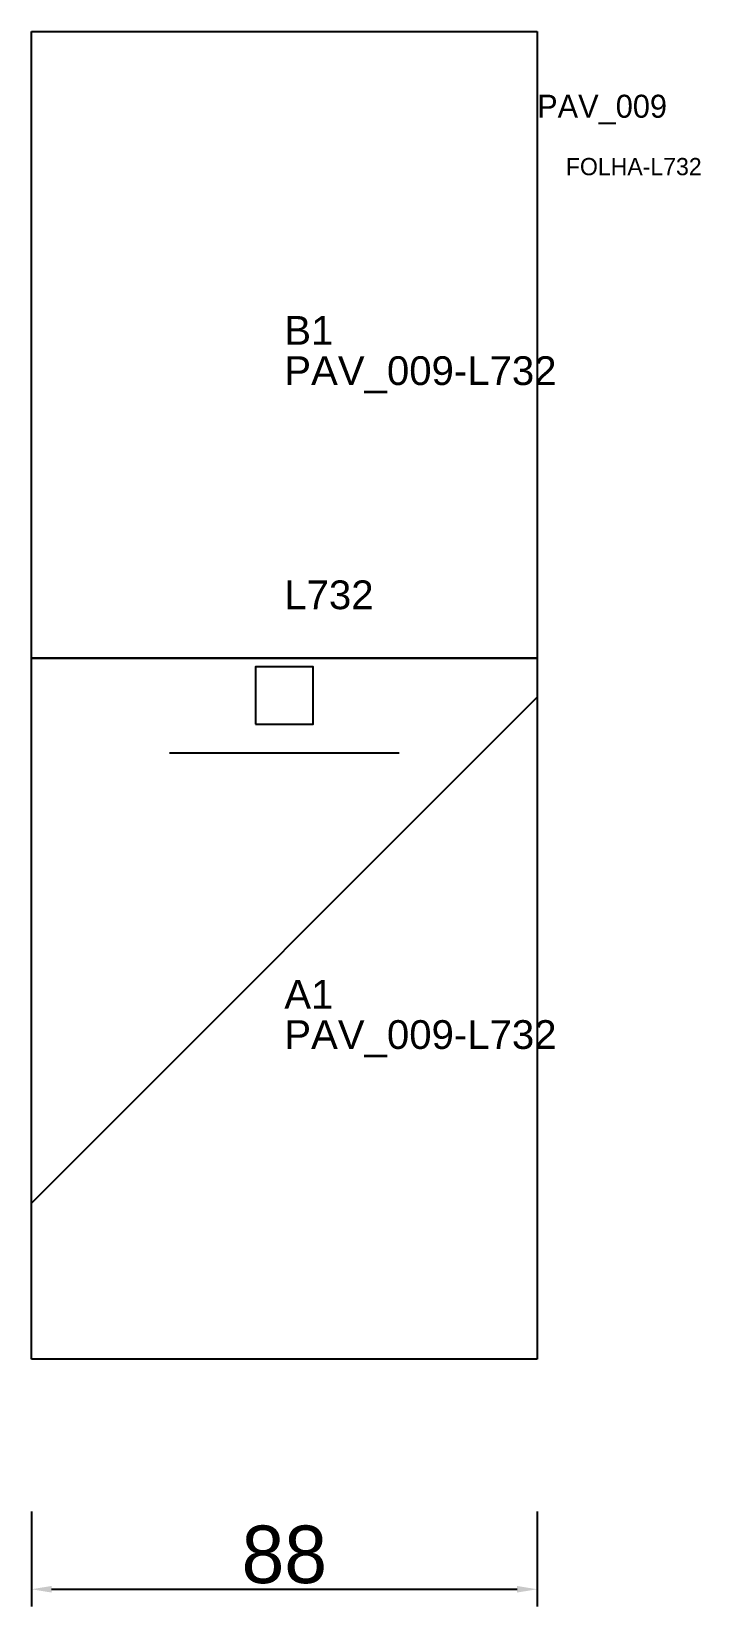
# Model space of a CAD drawing. Header units: metres. Extents: x 222 to 339, y -72 to 202.
import ezdxf

# ---------------------------------------------------------------- set-up
doc = ezdxf.new("R2010")
doc.units = ezdxf.units.M
for name, color, linetype in [('3', 3, 'CONTINUOUS'), ('AUX00', 7, 'CONTINUOUS'), ('COTA', 241, 'CONTINUOUS'), ('FOLHA', 255, 'CONTINUOUS'), ('Hachura', 251, 'CONTINUOUS'), ('NOMENCLATURA', 7, 'CONTINUOUS'), ('Nível', 160, 'CONTINUOUS'), ('Painéis', 200, 'CONTINUOUS'), ('Pilares', 5, 'CONTINUOUS'), ('SARR_2.2x7', 40, 'CONTINUOUS')]:
    doc.layers.add(name, color=color, linetype=linetype)
doc.styles.add('ARIAL', font='Arial.ttf')
doc.styles.add('STR_STANDARD', font='arial.ttf')
doc.dimstyles.new('EZ DXF', dxfattribs={"dimtxt": 10, "dimasz": 3.5, "dimexe": 3, "dimexo": 1.5, "dimgap": 1, "dimtad": 1, "dimdec": 1, "dimdsep": 46, "dimcen": 2.5, "dimazin": 3, "dimtfac": 1, "dimtmove": 0, "dimatfit": 3})

msp = doc.modelspace()

# ---------------------------------------------------------------- hatches: boundary and pattern name
at = {"layer": 'Hachura'}
h = msp.add_hatch(dxfattribs=at)
h.set_pattern_fill('ANSI31', scale=50)
h.paths.add_polyline_path([(310.2, 201.5), (310.2, -29.5), (222.2, -29.5), (222.2, 201.5)])
h = msp.add_hatch(dxfattribs=at)
h.set_pattern_fill('ANSI31', scale=50)
h.paths.add_polyline_path([(310.2, 201.5), (310.2, -29.5), (222.2, -29.5), (222.2, 201.5)])

# ---------------------------------------------------------------- linework, layer by layer
at = {"layer": '3'}
msp.add_lwpolyline([(222.2, 92.5), (310.2, 92.5)], close=True, dxfattribs=at)
msp.add_lwpolyline([(222.2, 92.5), (310.2, 92.5)], close=True, dxfattribs=at)
at = {"layer": 'Painéis', "color": 200}
for p, q in [((222.2, -29.5), (222.2, 201.5)), ((222.2, 201.5), (310.2, 201.5)), ((222.2, -29.5), (222.2, 201.5)), ((222.2, 201.5), (310.2, 201.5)), ((310.2, 201.5), (310.2, -29.5)), ((310.2, 201.5), (310.2, -29.5)), ((310.2, -29.5), (222.2, -29.5)), ((310.2, -29.5), (222.2, -29.5))]:
    msp.add_line(p, q, dxfattribs=at)
at = {"layer": 'Pilares'}
msp.add_lwpolyline([(261.2, 81), (271.2, 81), (271.2, 91), (261.2, 91)], close=True, dxfattribs=at)
msp.add_lwpolyline([(261.2, 81), (271.2, 81), (271.2, 91), (261.2, 91)], close=True, dxfattribs=at)
at = {"layer": 'SARR_2.2x7'}
msp.add_line((246.2, 76), (286.2, 76), dxfattribs=at)
msp.add_line((246.2, 76), (286.2, 76), dxfattribs=at)

# ---------------------------------------------------------------- texts
at = {"layer": '3', "style": 'STR_STANDARD'}
for s, p in [('B1', (266.2, 147)), ('B1', (266.2, 147)), ('A1', (266.2, 31.5)), ('A1', (266.2, 31.5))]:
    msp.add_text(s, height=5, dxfattribs=at).set_placement(p)
at = {"layer": 'AUX00', "style": 'STR_STANDARD'}
for p in [(266.2, 140), (266.2, 140), (266.2, 24.5), (266.2, 24.5)]:
    msp.add_text('PAV_009-L732', height=5, dxfattribs=at).set_placement(p)
at = {"layer": 'FOLHA'}
msp.add_text('FOLHA-L732', height=3, dxfattribs=at).set_placement((315.2, 176.5))
msp.add_text('FOLHA-L732', height=3, dxfattribs=at).set_placement((315.2, 176.5))
at = {"layer": 'NOMENCLATURA', "insert": (266.2, 106), "char_height": 5, "attachment_point": 1, "style": 'ARIAL'}
msp.add_mtext('L732', dxfattribs=at)
msp.add_mtext('L732', dxfattribs=at)
at = {"layer": 'Nível'}
msp.add_text('PAV_009', height=4, dxfattribs=at).set_placement((310.2, 186.5))
msp.add_text('PAV_009', height=4, dxfattribs=at).set_placement((310.2, 186.5))

# ---------------------------------------------------------------- dimensions: what is measured, and where the dimension line sits
at = {"layer": 'COTA'}
msp.add_linear_dim(base=(222.2, -69.5), p1=(222.2, -54.5), p2=(310.2, -54.5), dimstyle='EZ DXF', dxfattribs=at).render()
msp.add_linear_dim(base=(222.2, -69.5), p1=(222.2, -54.5), p2=(310.2, -54.5), dimstyle='EZ DXF', dxfattribs=at).render()

doc.saveas('drawing.dxf')
